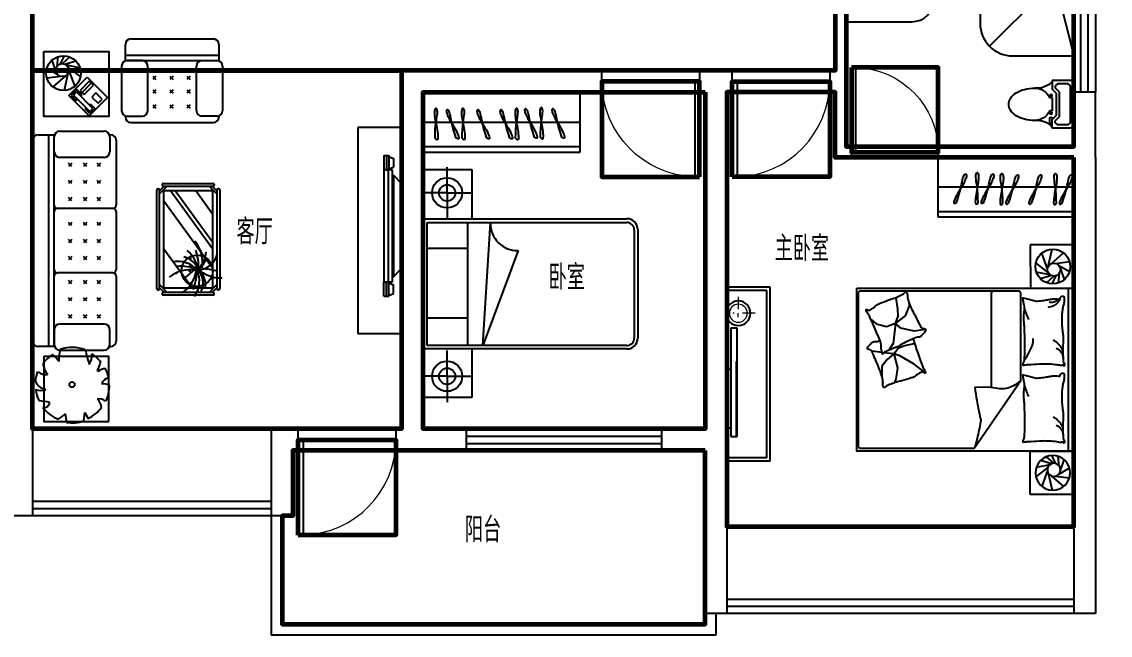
# Model space of a CAD drawing. Extents: x -355331 to -318731, y -592200 to -560200.
# Drawn here: x -337031 to -326995, y -592200 to -586550 of the extents above; entities that cross this region are included whole.
import ezdxf

# ---------------------------------------------------------------- set-up
doc = ezdxf.new("R2010")
doc.units = 0
doc.header["$LTSCALE"] = 1000
doc.header["$MEASUREMENT"] = 0
doc.layers.get('0').update_dxf_attribs({"linetype": 'CONTINUOUS'})
for name, color, linetype in [('BALCONY', 2, 'CONTINUOUS'), ('BATH', 6, 'CONTINUOUS'), ('JIAJU', 252, 'CONTINUOUS'), ('WALL', 2, 'CONTINUOUS'), ('WINDOW', 3, 'CONTINUOUS'), ('文字', 7, 'CONTINUOUS')]:
    doc.layers.add(name, color=color, linetype=linetype)
for name, color, linetype, lineweight in [('GT_卧室', 1, 'CONTINUOUS', 60), ('GT_卫生间', 5, 'CONTINUOUS', 60), ('GT_客厅', 2, 'CONTINUOUS', 60), ('GT_过道', 30, 'CONTINUOUS', 60), ('GT_门', 245, 'CONTINUOUS', 60), ('GT_阳台', 6, 'CONTINUOUS', 60)]:
    doc.layers.add(name, color=color, linetype=linetype, lineweight=lineweight)
doc.styles.add('_TCH_WINDOW', font='SIMPLEX', dxfattribs={"height": 3.5, "bigfont": 'GBCBIG'})
doc.styles.add('DIM_FONT', font='ROMAND.shx', dxfattribs={"width": 0.7})
doc.styles.add('HZ0', font='AcadEref.ttf', dxfattribs={"width": 0.7, "bigfont": 'ST.SHX'})
doc.styles.get("Standard").update_dxf_attribs({"font": 'GBENOR', "bigfont": 'GBCBIG'})

# ---------------------------------------------------------------- blocks, each defined once
blk = doc.blocks.new('A$C67170A1A')
for p, q in [((0, 2200), (0, 300)), ((0, 2200), (400, 2200)), ((400, 2200), (400, 300)), ((116, 1933), (71, 1915)), ((71, 1915), (71, 1834)), ((161, 1940), (116, 1940)), ((116, 1940), (116, 1810)), ((137, 1940), (137, 1810)), ((161, 1940), (161, 1810)), ((116, 1817), (71, 1834)), ((86, 1810), (86, 775)), ((86, 1810), (161, 1810)), ((161, 1810), (116, 1810)), ((123, 1810), (123, 775)), ((161, 1810), (161, 775)), ((73, 1761), (11, 1697)), ((73, 1761), (73, 823)), ((86, 1761), (73, 1761)), ((11, 1697), (11, 888)), ((73, 823), (11, 888)), ((86, 823), (73, 823)), ((116, 768), (71, 750)), ((71, 669), (71, 750)), ((86, 775), (161, 775)), ((161, 775), (116, 775)), ((116, 645), (116, 775)), ((137, 645), (137, 775)), ((161, 645), (161, 775)), ((116, 652), (71, 669)), ((161, 645), (116, 645)), ((0, 300), (400, 300))]:
    blk.add_line(p, q)
blk = doc.blocks.new('M_C54TQD')
for p, q in [((0, -52), (1500, -52)), ((853, -489), (46, -489)), ((853, -489), (1472, -916)), ((26, -509), (26, -1968)), ((46, -761), (915, -761)), ((1472, -1968), (1472, -916)), ((381, -1368), (395, -1471)), ((778, -1368), (698, -1472)), ((395, -1471), (369, -1593)), ((528, -1559), (509, -1470)), ((698, -1472), (623, -1603)), ((161, -1514), (137, -1518)), ((255, -1552), (161, -1514)), ((324, -1645), (255, -1552)), ((369, -1593), (324, -1645)), ((548, -1617), (528, -1559)), ((623, -1603), (605, -1658)), ((90, -1638), (87, -1645)), ((188, -1621), (90, -1638)), ((257, -1618), (188, -1621)), ((324, -1645), (257, -1618)), ((324, -1645), (510, -1664)), ((324, -1645), (355, -1728)), ((510, -1664), (560, -1700)), ((605, -1658), (548, -1617)), ((560, -1700), (572, -1709)), ((605, -1658), (594, -1752)), ((605, -1658), (734, -1626)), ((605, -1658), (655, -1721)), ((734, -1626), (837, -1640)), ((837, -1640), (873, -1660)), ((355, -1728), (335, -1810)), ((592, -1767), (580, -1861)), ((655, -1721), (720, -1769)), ((720, -1769), (813, -1769)), ((335, -1810), (281, -1873)), ((46, -1988), (1452, -1988))]:
    blk.add_line(p, q)
blk.add_lwpolyline([(0, -2000), (0, 0), (1500, 0), (1500, -2000)], close=True)
for points in [[(101, -127, -0.263368), (73, -108, -0.494818), (82, -89, -0.049225), (100, -88, -0.036831), (124, -89, -0.031893), (161, -97, 0.035782), (195, -104, 0.032941), (285, -110, 0.026564), (396, -104, 0.017905), (434, -99, -0.033397), (454, -97, -0.03204), (491, -97, 0.018442), (555, -101, 0.010837), (620, -100, 0.014624), (668, -97, 0.111249), (691, -89, -0.153708), (708, -86, -0.076444), (715, -87, -0.215512), (717, -89, -0.585858), (714, -92, 0.363489), (709, -95, 0.191716), (709, -106, -0.129675), (711, -123, -0.01735), (708, -140, 0.019326), (706, -155, 0.018818), (699, -223, 0.021828), (698, -283, 0.006204), (700, -316, 0.001963), (706, -423, 0.028341), (710, -459, -0.117014), (709, -468, -0.36606), (708, -469, -0.03973), (694, -466, -0.048309), (681, -461, 0.062981), (670, -457, 0.04058), (647, -454, 0.014345), (580, -451, 0.005484), (454, -452, 0.007153), (358, -455, 0.008762), (316, -458, -0.008153), (270, -461, -0.06251), (213, -456, 0.078669), (167, -454, 0.047825), (145, -459, -0.034494), (114, -466, -0.023571), (89, -469, -0.510228), (88, -468), (95, -438), (116, -356, 0.073041), (118, -336, 0.023305), (112, -275, 0.018299), (108, -252, -0.01097), (101, -214, -0.042281), (98, -180, -0.027201), (101, -126)], [(657, -95, 0.088153), (622, -98, 0.088153), (591, -114, 0.077547), (569, -135, 0.077547), (555, -162)], [(810, -127, -0.263368), (782, -108, -0.494818), (791, -89, -0.049225), (809, -88, -0.036831), (833, -89, -0.031893), (871, -97, 0.035782), (905, -104, 0.032941), (994, -110, 0.026564), (1106, -104, 0.017905), (1143, -99, -0.033397), (1163, -97, -0.03204), (1200, -97, 0.018442), (1265, -101, 0.010837), (1329, -100, 0.014624), (1377, -97, 0.111249), (1400, -89, -0.153708), (1417, -86, -0.076444), (1424, -87, -0.215512), (1426, -89, -0.585858), (1423, -92, 0.363489), (1419, -95, 0.191716), (1419, -106, -0.129675), (1421, -123, -0.01735), (1418, -140, 0.019326), (1415, -155, 0.018818), (1408, -223, 0.021828), (1407, -283, 0.006204), (1409, -316, 0.001963), (1415, -423, 0.028341), (1419, -459, -0.117014), (1419, -468, -0.36606), (1417, -469, -0.03973), (1404, -466, -0.048309), (1390, -461, 0.062981), (1379, -457, 0.04058), (1356, -454, 0.014345), (1289, -451, 0.005484), (1164, -452, 0.007153), (1067, -455, 0.008762), (1025, -458, -0.008153), (979, -461, -0.06251), (922, -456, 0.078669), (877, -454, 0.047825), (854, -459, -0.034494), (823, -466, -0.023571), (798, -469, -0.510228), (797, -468), (805, -438), (825, -356, 0.073041), (827, -336, 0.023305), (821, -275, 0.018299), (817, -252, -0.01097), (810, -214, -0.042281), (807, -180, -0.027201), (810, -126)], [(1366, -95, 0.088153), (1332, -98, 0.088153), (1300, -114, 0.077547), (1279, -135, 0.077547), (1265, -162)], [(99, -143, -0.05369), (114, -156, -0.070312), (122, -168, -0.015448), (125, -177, -0.013244), (129, -187, -0.082127), (132, -205, -0.064164), (129, -228)], [(101, -127, -0.077379), (136, -152, -0.077379), (161, -187, -0.047525), (171, -211, -0.047525), (176, -238)], [(575, -101, 0.027842), (551, -111, 0.048685), (539, -119, 0.023666), (511, -144, 0.031223), (492, -164, 0.046801), (486, -172, 0.023191), (478, -189)], [(1284, -101, 0.027842), (1260, -111, 0.048685), (1248, -119, 0.023666), (1220, -144, 0.031223), (1201, -164, 0.046801), (1196, -172, 0.023191), (1188, -189)], [(661, -455, 0.016108), (622, -429, 0.024599), (595, -414, 0.009477), (546, -391, 0.015937), (516, -378, 0.072521), (500, -375, 0.033339), (463, -375)], [(191, -454, 0.009729), (219, -445, 0.009729), (246, -435, 0.007971), (267, -426, 0.007971), (289, -416)], [(853, -489, -0.085272), (917, -599, -0.124044), (926, -686), (912, -782), (914, -912)], [(901, -454, 0.009729), (928, -445, 0.009729), (955, -435, 0.007971), (977, -426, 0.007971), (998, -416)], [(914, -912, 0.007867), (1032, -894, 0.009508), (1128, -876, 0.006616), (1193, -862, -0.023828), (1212, -858, -0.080713), (1230, -859, -0.009591), (1383, -891, -0.013133), (1416, -899, -0.007859), (1472, -916)], [(464, -1480, 0.025626), (476, -1478, 0.0108), (605, -1436, 0.00456), (692, -1405, 0.01125), (727, -1391, 0.069394), (746, -1380, -0.079756), (763, -1371, -0.106399), (778, -1368, -0.328642), (782, -1372, -0.299547), (779, -1378, 0.189917), (774, -1387, 0.033518), (773, -1397, 0.075627), (773, -1402, 0.053489), (776, -1410, 0.017838), (788, -1432, 0.038394), (805, -1456, -0.059529), (816, -1472, -0.035943), (826, -1498, -0.011245), (852, -1585, -0.006203), (862, -1624, 0.010783), (868, -1647, 0.019485), (873, -1660, 0.005062), (892, -1710, 0.101392), (909, -1736, -0.223768), (914, -1749, -0.25558), (911, -1754, -0.081563), (895, -1759, -0.071805), (878, -1759, 0.069985), (861, -1759, 0.03546), (801, -1772, 0.029432), (732, -1797, 0.001554), (699, -1811, -0.00152), (665, -1826, -0.004735), (629, -1840, 0.00382), (586, -1859, 0.296001), (564, -1891, -0.649774), (542, -1900, -0.02319), (538, -1895, 0.0288), (534, -1892, 0.005727), (527, -1886, -0.004358), (519, -1878, -0.027528), (502, -1861, -0.046214), (493, -1850, -0.194121), (490, -1833, 0.133719), (489, -1809, 0.005779), (482, -1787, 0.008882)]]:
    blk.add_lwpolyline(points, format="xyb")
blk.add_lwpolyline([(58, -1583, 0.101392), (40, -1559, -0.223768), (34, -1546, -0.25558), (36, -1541, -0.081563), (52, -1535, -0.071805), (69, -1534, 0.069985), (86, -1532, 0.03546), (145, -1515, 0.029432), (211, -1485, 0.001554), (244, -1468, -0.00152), (276, -1451, -0.004735), (311, -1433, 0.00382), (353, -1412, 0.296001), (372, -1378, -0.649774), (393, -1367, -0.02319), (398, -1372, 0.0288), (402, -1375, 0.005727), (409, -1380, -0.004358), (418, -1387, -0.027528), (436, -1403, -0.046214), (445, -1414, -0.194121), (450, -1430, 0.133719), (453, -1454, 0.011505), (471, -1496, 0.008882), (497, -1550, 0.012426), (535, -1618, -0.033612), (547, -1644), (570, -1701), (588, -1744, 0.224341), (603, -1757, -0.722772), (603, -1766, -0.103513), (599, -1767, 0.053465), (592, -1767, 0.030109), (569, -1772, -0.031436), (547, -1776, -0.05324), (532, -1776, 0.05518), (517, -1777, 0.056271), (492, -1783, 0.0108), (366, -1835, 0.00456), (281, -1873, 0.01125), (247, -1889, 0.069394), (229, -1902, -0.079756), (213, -1912, -0.106399), (199, -1915, -0.328642), (195, -1912, -0.299547), (196, -1906, 0.189917), (201, -1896, 0.033518), (202, -1886, 0.075627), (201, -1882, 0.053489), (197, -1874, 0.017838), (184, -1853, 0.038394), (165, -1830, -0.059529), (153, -1815, -0.035943), (140, -1790, -0.011245), (108, -1705, -0.006203), (95, -1667, 0.010783), (87, -1645, 0.019485), (82, -1632, 0.005062)], format="xyb", close=True)
for centre, start, end in [((46, -509), 90, 180), ((46, -741), 180, 270), ((46, -1968), 180, 270), ((1452, -1968), 270, 0)]:
    blk.add_arc(centre, 20, start, end)
at = {"style": 'DIM_FONT', "width": 0.8, "flags": 9}
for tag in ['XSIZE', 'YSIZE']:
    blk.add_attdef(tag, (0, 0), '', height=0.5, dxfattribs=at)
blk = doc.blocks.new('M_C5')
for p, q in [((-71, 21), (-106, 120)), ((-60, 63), (-50, 152)), ((-28, 86), (7, 160)), ((-9, 88), (59, 149)), ((12, 83), (112, 114)), ((-54, -14), (-154, 45)), ((26, 75), (152, 50)), ((42, 53), (156, -35)), ((48, 21), (102, -123)), ((-26, -30), (-153, -47)), ((14, -26), (-99, -126)), ((41, -2), (5, -160))]:
    blk.add_line(p, q)
for centre, radius in [((0, 0), 160), ((-11, 28), 60)]:
    blk.add_circle(centre, radius)
at = {"width": 0.8, "flags": 9}
for tag in ['XSIZE', 'YSIZE']:
    blk.add_attdef(tag, (0, 0), '', height=0.5, dxfattribs=at)
blk = doc.blocks.new('ccui')
for points in [[(-566, 1078), (-507, 683), (-111, 742), (-170, 1137)], [(-226, -1197), (-285, -801), (111, -742), (170, -1137)]]:
    blk.add_lwpolyline(points, close=True)
at = {"rotation": 188.5031322324077}
blk.add_blockref('M_C5', (-332, 911), dxfattribs=at)
at = {"extrusion": (1e-16, 0, -1), "zscale": -1}
for name, p, rotation in [('M_C54TQD', (-111, -742), 81.49686775637126), ('M_C5', (51, -968), 351.4968677675923)]:
    blk.add_blockref(name, p, dxfattribs=dict(at, rotation=rotation))
blk = doc.blocks.new('dsj')
for p, q in [((0, -1600), (0, 0)), ((0, 0), (400, 0)), ((30, -1570), (30, -30)), ((30, -30), (400, -30)), ((304, -375), (363, -375)), ((304, -1375), (304, -375)), ((363, -375), (363, -1375)), ((311, -1369), (311, -682)), ((396, -753), (363, -753)), ((363, -753), (363, -1297)), ((396, -1297), (396, -753)), ((363, -1297), (396, -1297)), ((363, -1375), (304, -1375)), ((0, -1600), (400, -1600)), ((30, -1570), (400, -1570))]:
    blk.add_line(p, q)
at = {"lineweight": 0}
for p, q in [((293, -88), (293, -201)), ((139, -239), (255, -239)), ((293, -276), (293, -239)), ((331, -239), (343, -239))]:
    blk.add_line(p, q, dxfattribs=at)
blk.add_circle((293, -239), 113)
blk.add_circle((293, -239), 82.7, dxfattribs=at)
blk = doc.blocks.new('A$C4AAE78FC')
for p, q in [((16, 43), (16, 2143)), ((16, 2143), (466, 2143)), ((238, 1927), (238, 2165)), ((466, 2143), (466, 1689)), ((238, 1927), (0, 1927)), ((238, 1927), (238, 1689)), ((238, 1927), (476, 1927)), ((16, 1689), (1896, 1689)), ((55, 1654), (426, 1654)), ((55, 520), (55, 1654)), ((426, 1654), (426, 520)), ((426, 1654), (1894, 1654)), ((568, 520), (639, 1647)), ((1964, 1584), (1964, 590)), ((1996, 1589), (1996, 589)), ((55, 1419), (426, 1419)), ((892, 1396), (568, 520)), ((55, 777), (426, 777)), ((426, 520), (55, 520)), ((1894, 520), (426, 520)), ((1896, 489), (16, 489)), ((238, 238), (238, 476)), ((466, 489), (466, 43)), ((238, 238), (0, 238)), ((238, 238), (476, 238)), ((238, 238), (238, 0)), ((466, 43), (16, 43))]:
    blk.add_line(p, q)
for centre, radius in [((238, 1927), 139), ((238, 1927), 75), ((238, 238), 139), ((238, 238), 75)]:
    blk.add_circle(centre, radius)
for centre, radius, start, end in [((887, 1644), 249, 179.3329, 271.129), ((1894, 1584), 70, 0, 90), ((1896, 1589), 100, 0, 90), ((1894, 590), 70, 270, 360), ((1896, 589), 100, 270, 360)]:
    blk.add_arc(centre, radius, start, end)
blk = doc.blocks.new('_E6OBL')
at = {"color": 0, "linetype": 'ByBlock'}
for p, q in [((0, 506), (230, 506)), ((0, 0), (0, 506)), ((34, 448), (58, 471)), ((58, 471), (172, 471)), ((172, 471), (196, 448)), ((230, 506), (230, 414)), ((34, 58), (34, 448)), ((150, 382), (196, 428)), ((150, 124), (150, 382)), ((184, 368), (230, 414)), ((184, 138), (184, 368)), ((196, 448), (196, 428)), ((230, 322), (256, 322)), ((230, 322), (230, 184)), ((150, 124), (196, 78)), ((184, 138), (230, 92)), ((230, 184), (256, 184)), ((0, 0), (230, 0)), ((58, 34), (34, 58)), ((58, 34), (172, 34)), ((196, 58), (172, 34)), ((196, 58), (196, 78)), ((230, 104), (230, 92)), ((230, 0), (230, 92)), ((230, 46), (253, 46)), ((253, 46), (253, 104))]:
    blk.add_line(p, q, dxfattribs=at)
blk.add_lwpolyline([(414, 80, 0.063415), (524, 95, 0.076468), (609, 131, 0.107136), (672, 192, 0.147373), (690, 253, 0.147373), (672, 314, 0.107136), (609, 375, 0.076468), (524, 411, 0.063415), (414, 425, 0.063415)], format="xyb", dxfattribs=at)
for centre in [(242, 345), (242, 161)]:
    blk.add_circle(centre, 11.5, dxfattribs=at)
for centre, radius, start, end in [((386, 630), 207, 221.089, 277.7989), ((414, 253), 172, 90, 156.4218), ((414, 253), 172, 203.5782, 270), ((242, 104), 11.5, 0, 180), ((386, -124), 207, 82.2011, 138.911)]:
    blk.add_arc(centre, radius, start, end, dxfattribs=at)
at = {"style": 'HZ0', "width": 0.75, "flags": 9}
for tag in ['XSIZE', 'YSIZE']:
    blk.add_attdef(tag, (0, 0), '', height=0.5, dxfattribs=at)
blk = doc.blocks.new('A$C14184E9E')
for p, q in [((-0.1, 720), (-0.1, 0)), ((719.9, 720), (-0.1, 720)), ((-0.1, 720), (646.7, 73.2)), ((182.3, 585.2), (719.9, 720)), ((719.9, 250), (719.9, 720)), ((134.7, 537.6), (-0.1, 0)), ((-0.1, 0), (469.9, 0))]:
    blk.add_line(p, q)
blk.add_circle((149, 570.8), 36.2)
blk.add_arc((469.9, 250), 250, 270, 360)
blk = doc.blocks.new('$TCHSYS$WIN2D')
for p, q in [((-0.5, 0.5), (0.5, 0.5)), ((0.5, 0.1667), (-0.5, 0.1667)), ((0.5, -0.1667), (-0.5, -0.1667)), ((-0.5, -0.5), (0.5, -0.5))]:
    blk.add_line(p, q)
blk = doc.blocks.new('$TCHSYS$DOOR2D')
for p, q in [((0.45, 0.975), (0.5, 0.975)), ((0.45, 0), (0.45, 0.975)), ((0.5, 0), (0.5, 0.975)), ((0.5, 0), (0.45, 0))]:
    blk.add_line(p, q)
at = {"lineweight": 13}
blk.add_arc((0.475, 0), 0.975, 91.4693, 180, dxfattribs=at)
blk = doc.blocks.new('$plan$00001568')
for p, q in [((-2869, 3), (-1019, 3)), ((-2919, -197), (-2919, -47)), ((-969, -47), (-969, -200)), ((-2919, -147), (-969, -147)), ((-2919, -197), (-969, -197)), ((-2762, -197), (-2903, -197)), ((-1127, -197), (-986, -197)), ((-2953, -247), (-2953, -658)), ((-2712, -658), (-2712, -247)), ((-2242, -737), (-2242, -227)), ((-1647, -737), (-1647, -227)), ((-1177, -658), (-1177, -247)), ((-936, -247), (-936, -658)), ((-2628, -359), (-2658, -329)), ((-2658, -359), (-2628, -329)), ((-2500, -359), (-2470, -329)), ((-2470, -359), (-2500, -329)), ((-2312, -359), (-2343, -329)), ((-2343, -359), (-2312, -329)), ((-2121, -359), (-2091, -329)), ((-2091, -359), (-2121, -329)), ((-1934, -359), (-1964, -329)), ((-1964, -359), (-1934, -329)), ((-1806, -359), (-1776, -329)), ((-1776, -359), (-1806, -329)), ((-1546, -359), (-1576, -329)), ((-1576, -359), (-1546, -329)), ((-1419, -359), (-1389, -329)), ((-1389, -359), (-1419, -329)), ((-1231, -359), (-1261, -329)), ((-1261, -359), (-1231, -329)), ((-796, -519), (-608, -331)), ((-603, -373), (-754, -524)), ((-608, -350), (-655, -397)), ((-655, -397), (-641, -411)), ((-603, -354), (-645, -397)), ((-645, -397), (-636, -406)), ((-608, -331), (-438, -501)), ((-556, -402), (-603, -354)), ((-603, -373), (-575, -402)), ((-2628, -497), (-2658, -466)), ((-2658, -497), (-2628, -466)), ((-2470, -497), (-2500, -466)), ((-2500, -497), (-2470, -466)), ((-2312, -497), (-2343, -466)), ((-2343, -497), (-2312, -466)), ((-2121, -497), (-2091, -466)), ((-2091, -497), (-2121, -466)), ((-1964, -497), (-1934, -466)), ((-1934, -497), (-1964, -466)), ((-1806, -497), (-1776, -466)), ((-1776, -497), (-1806, -466)), ((-1546, -497), (-1576, -466)), ((-1576, -497), (-1546, -466)), ((-1389, -497), (-1419, -466)), ((-1419, -497), (-1389, -466)), ((-1231, -497), (-1261, -466)), ((-1261, -497), (-1231, -466)), ((-773, -524), (-730, -482)), ((-730, -482), (-721, -491)), ((-726, -552), (-575, -402)), ((-438, -501), (-627, -689)), ((-612, -439), (-598, -453)), ((-608, -435), (-598, -444)), ((-598, -444), (-556, -402)), ((-598, -453), (-551, -406)), ((-561, -435), (-598, -472)), ((-598, -472), (-513, -557)), ((-579, -453), (-495, -538)), ((-476, -519), (-561, -435)), ((-2628, -624), (-2658, -593)), ((-2658, -624), (-2628, -593)), ((-2470, -624), (-2500, -593)), ((-2500, -624), (-2470, -593)), ((-2312, -624), (-2343, -593)), ((-2343, -624), (-2312, -593)), ((-2121, -624), (-2091, -593)), ((-2091, -624), (-2121, -593)), ((-1964, -624), (-1934, -593)), ((-1934, -624), (-1964, -593)), ((-1806, -624), (-1776, -593)), ((-1776, -624), (-1806, -593)), ((-1546, -624), (-1576, -593)), ((-1576, -624), (-1546, -593)), ((-1389, -624), (-1419, -593)), ((-1419, -624), (-1389, -593)), ((-1231, -624), (-1261, -593)), ((-1261, -624), (-1231, -593)), ((-627, -689), (-796, -519)), ((-726, -571), (-773, -524)), ((-754, -524), (-726, -552)), ((-683, -529), (-726, -571)), ((-693, -519), (-683, -529)), ((-622, -543), (-678, -600)), ((-678, -600), (-641, -637)), ((-641, -637), (-584, -581)), ((-584, -581), (-622, -543)), ((-513, -557), (-476, -519)), ((-2919, -708), (-2919, -717)), ((-2903, -708), (-2762, -708)), ((-2271, -767), (-2869, -767)), ((-1676, -767), (-2213, -767)), ((-1019, -767), (-1617, -767)), ((-986, -708), (-1127, -708)), ((-969, -708), (-969, -717)), ((-856, -902), (-856, -1664)), ((-797, -852), (-806, -852)), ((-797, -868), (-797, -1008)), ((-336, -818), (-747, -818)), ((-286, -852), (-286, -1714)), ((-286, -852), (-136, -852)), ((-286, -1008), (-286, -868)), ((-236, -852), (-236, -1714)), ((-86, -902), (-86, -1664)), ((-747, -1058), (-336, -1058)), ((-693, -1104), (-723, -1134)), ((-693, -1134), (-723, -1104)), ((-556, -1104), (-586, -1134)), ((-556, -1134), (-586, -1104)), ((-429, -1104), (-459, -1134)), ((-429, -1134), (-459, -1104)), ((-2447, -1661), (-2447, -1202)), ((-2437, -1192), (-2432, -1192)), ((-2378, -1167), (-2422, -1211)), ((-2349, -1167), (-2422, -1239)), ((-2422, -1661), (-2422, -1202)), ((-2396, -1152), (-2396, -1157)), ((-2386, -1142), (-1477, -1142)), ((-2386, -1167), (-1477, -1167)), ((-1514, -1167), (-1442, -1239)), ((-1486, -1167), (-1442, -1211)), ((-1467, -1152), (-1467, -1157)), ((-1442, -1202), (-1442, -1661)), ((-1427, -1192), (-1432, -1192)), ((-1417, -1202), (-1417, -1661)), ((-2019, -1207), (-2382, -1470)), ((-1577, -1207), (-2196, -1657)), ((-1482, -1269), (-2015, -1657)), ((-693, -1292), (-723, -1262)), ((-693, -1262), (-723, -1292)), ((-556, -1262), (-586, -1292)), ((-556, -1292), (-586, -1262)), ((-429, -1262), (-459, -1292)), ((-429, -1292), (-459, -1262)), ((-1482, -1312), (-1956, -1657)), ((-1482, -1501), (-1696, -1657)), ((-693, -1419), (-723, -1449)), ((-693, -1449), (-723, -1419)), ((-556, -1419), (-586, -1449)), ((-556, -1449), (-586, -1419)), ((-429, -1419), (-459, -1449)), ((-429, -1449), (-459, -1419)), ((-797, -1698), (-797, -1558)), ((-747, -1508), (-336, -1508)), ((-286, -1558), (-286, -1698)), ((-2437, -1671), (-2432, -1671)), ((-2349, -1697), (-2422, -1624)), ((-2378, -1697), (-2422, -1653)), ((-1477, -1697), (-2386, -1697)), ((-1514, -1697), (-1442, -1624)), ((-1486, -1697), (-1442, -1653)), ((-1427, -1671), (-1432, -1671)), ((-2396, -1712), (-2396, -1707)), ((-1477, -1722), (-2386, -1722)), ((-1467, -1712), (-1467, -1707)), ((-797, -1714), (-806, -1714)), ((-336, -1748), (-747, -1748)), ((-136, -1714), (-289, -1714))]:
    blk.add_line(p, q)
at = {"color": 6}
for p, q in [((-428, -297), (-527, -183)), ((-431, -256), (-448, -130)), ((-415, -228), (-356, -129)), ((-380, -212), (-281, -177)), ((-404, -323), (-561, -288)), ((-339, -222), (-249, -233)), ((-318, -295), (-287, -394)), ((-316, -254), (-241, -290)), ((-313, -273), (-252, -341)), ((-381, -331), (-524, -385)), ((-349, -325), (-436, -439)), ((-326, -308), (-351, -434))]:
    blk.add_line(p, q, dxfattribs=at)
at = {"color": 3}
for p, q in [((-3604, -469), (-3528, -479)), ((-3528, -479), (-3585, -508)), ((-3585, -508), (-3585, -508))]:
    blk.add_line(p, q, dxfattribs=at)
for points in [[(-3611, -700), (-3011, -700), (-3011, -100), (-3611, -100)], [(-202, -100), (-202, -700), (-802, -700), (-802, -100)], [(-1482, -1207), (-1482, -1657), (-2382, -1657), (-2382, -1207)]]:
    blk.add_lwpolyline(points, close=True)
at = {"color": 3, "const_width": 12}
for points in [[(-2237, -1321, 1), (-2249, -1321, 1)], [(-2133, -1390, 1), (-2145, -1390, 1)], [(-2331, -1456, 1), (-2343, -1456, 1)], [(-2221, -1515, 1), (-2233, -1515, 1)], [(-2218, -1446, 1), (-2230, -1446, 1)], [(-2210, -1502, 1), (-2222, -1502, 1)], [(-2190, -1512, 1), (-2202, -1512, 1)], [(-2177, -1446, 1), (-2189, -1446, 1)], [(-2102, -1453, 1), (-2114, -1453, 1)], [(-2399, -1519, 1), (-2411, -1519, 1)], [(-2322, -1591, 1), (-2334, -1591, 1)], [(-2207, -1522, 1), (-2219, -1522, 1)], [(-2201, -1535, 1), (-2213, -1535, 1)], [(-2166, -1555, 1), (-2178, -1555, 1)], [(-2138, -1578, 1), (-2150, -1578, 1)], [(-2036, -1548, 1), (-2048, -1548, 1)]]:
    blk.add_lwpolyline(points, format="xyb", close=True, dxfattribs=at)
at = {"color": 6}
for centre, radius in [((-401, -282), 160), ((-373, -271), 60)]:
    blk.add_circle(centre, radius, dxfattribs=at)
at = {"color": 3}
blk.add_circle((-3270, -361), 24.7, dxfattribs=at)
blk.add_circle((-2221, -1514), 144)
for centre, radius, start, end in [((-2869, -47), 50, 90, 180), ((-1019, -47), 50, 0, 90), ((-2903, -247), 50, 90, 180), ((-2762, -247), 50, 0, 90), ((-2272, -227), 30, 0, 90), ((-2212, -227), 30, 90, 180), ((-1677, -227), 30, 0, 90), ((-1617, -227), 30, 90, 180), ((-1127, -247), 50, 90, 180), ((-986, -247), 50, 0, 90), ((-2903, -658), 50, 180, 270), ((-2762, -658), 50, 270, 360), ((-1127, -658), 50, 180, 270), ((-986, -658), 50, 270, 360), ((-2869, -717), 50, 180, 270), ((-2272, -737), 30, 270, 360), ((-2212, -737), 30, 180, 270), ((-1677, -737), 30, 270, 360), ((-1617, -737), 30, 180, 270), ((-1019, -717), 50, 270, 360), ((-806, -902), 50, 90, 180), ((-747, -868), 50, 90, 180), ((-336, -868), 50, 0, 90), ((-136, -902), 50, 0, 90), ((-747, -1008), 50, 180, 270), ((-336, -1008), 50, 270, 360), ((-2437, -1202), 10, 90, 180), ((-2432, -1202), 10, 0, 90), ((-2386, -1152), 10, 90, 180), ((-2386, -1157), 10, 180, 270), ((-1477, -1152), 10, 0, 90), ((-1477, -1157), 10, 270, 360), ((-1432, -1202), 10, 90, 180), ((-1427, -1202), 10, 0, 90), ((-747, -1558), 50, 90, 180), ((-336, -1558), 50, 0, 90), ((-2437, -1661), 10, 180, 270), ((-2432, -1661), 10, 270, 360), ((-2386, -1707), 10, 90, 180), ((-1477, -1707), 10, 0, 90), ((-1432, -1661), 10, 180, 270), ((-1427, -1661), 10, 270, 360), ((-806, -1664), 50, 180, 270), ((-747, -1698), 50, 180, 270), ((-336, -1698), 50, 270, 360), ((-136, -1664), 50, 270, 360), ((-2386, -1712), 10, 180, 270), ((-1477, -1712), 10, 270, 360)]:
    blk.add_arc(centre, radius, start, end)
for centre, radius, start, end in [((-3274, -361), 340, 127.3608, 157.9897), ((-3425, -100), 56.5, 169.9893, 261.059), ((-4136, -5), 718, 347.8762, 355.8535), ((-3274, -361), 338, 96.9644, 115.6502), ((-3181, -74), 143, 159.4009, 198.1991), ((-3198, -130), 115, 110.3048, 172.6088), ((-3274, -361), 342, 68.4723, 84.0764), ((-3072, -120), 106, 138.1722, 188.1686), ((-3056, -287), 194, 95.6907, 128.3418), ((-3274, -361), 333, 32.5536, 53.406), ((-3260, 49), 353, 304.807, 319.1464), ((-3651, 259), 570, 273.3351, 281.4272), ((-3264, -36), 380, 211.4685, 224.0218), ((-3043, -665), 425, 76.7854, 92.0545), ((-3274, -361), 346, 339.37, 378.4693), ((-3274, -361), 348, 171.525, 197.9574), ((-2675, -1727), 1274, 102.4549, 108.7135), ((-3274, -361), 341, 205.1755, 232.7249), ((-3501, -489), 145, 278.2849, 310.2797), ((-3485, -614), 84.2, 319.04, 375.1445), ((-3453, -1606), 1058, 68.0901, 73.3603), ((-3223, -669), 99.6, 359.0349, 402.9546), ((-3002, -393), 151, 237.1456, 275.2677), ((-3274, -361), 339, 309.3248, 327.3902), ((-3274, -361), 345, 244.4144, 269.4679), ((-3388, -648), 125, 332.1872, 366.7225), ((-3331, -740), 131, 20.2589, 54.6132), ((-3274, -361), 344, 281.0979, 295.9233), ((-2537, -1456), 325, 351.2496, 398.2333), ((-2395, -1330), 260, 314.4861, 369.3762), ((-2182, -1221), 287, 211.315, 262.1378), ((-900, -272), 1790, 219.0488, 222.6799), ((-2526, -1366), 346, 335.0888, 365.9637), ((-2277, -1345), 190, 294.0956, 346.2953), ((-2318, -1301), 234, 233.3231, 295.7633), ((-2180, -874), 642, 250.5249, 267.8244), ((-2193, -1026), 502, 268.3286, 288.729), ((-2141, -1271), 293, 258.5516, 310.9815), ((-2257, -1235), 291, 283.0452, 319.7766), ((-2334, -1401), 169, 242.9909, 315.9102), ((-2361, -1359), 233, 265.8741, 306.9558), ((-1518, -1933), 810, 148.9873, 160.361), ((-2694, -1554), 490, 343.8561, 359.1105), ((-2022, -1512), 193, 186.9904, 258.0284), ((-2089, -1471), 126, 208.8901, 258.4579), ((-2023, -1340), 259, 228.7581, 263.8624), ((-2069, -1721), 219, 162.9456, 186.4814)]:
    blk.add_arc(centre, radius, start, end, dxfattribs=at)
at = {"style": 'DIM_FONT', "width": 0.8, "flags": 9}
for tag, p, rotation in [('XSIZE', (-1944, 3), 180), ('YSIZE', (-1944, 3), 180), ('XSIZE', (-86, -1283), 90), ('YSIZE', (-86, -1283), 90)]:
    blk.add_attdef(tag, p, '', height=0.5, rotation=rotation, dxfattribs=at)
at = {"color": 3, "style": 'DIM_FONT', "text_generation_flag": 4, "width": 0.8, "flags": 9}
for tag in ['XSIZE', 'YSIZE']:
    blk.add_attdef(tag, (-3286, -407), '', height=0.5, rotation=270, dxfattribs=at)

msp = doc.modelspace()

# ---------------------------------------------------------------- linework, layer by layer
at = {"layer": 'BALCONY'}
for p, q in [((-334731, -591100), (-334731, -592200)), ((-334631, -591100), (-334631, -592100)), ((-330731, -592000), (-330731, -592100)), ((-330631, -592000), (-330631, -592200)), ((-330731, -592100), (-334631, -592100)), ((-330631, -592200), (-334731, -592200))]:
    msp.add_line(p, q, dxfattribs=at)
at = {"layer": 'BATH'}
msp.add_line((-329431, -586550), (-328823, -586550), dxfattribs=at)
msp.add_arc((-328823, -586350), 200, 270, 0, dxfattribs=at)
at = {"layer": 'GT_卧室'}
for points in [[(-330731, -587200), (-330731, -590300), (-333331, -590300), (-333331, -587200), (-330731, -587200)], [(-327331, -587800), (-329531, -587800), (-329531, -587200), (-330531, -587200), (-330531, -591200), (-327331, -591200), (-327331, -587800)]]:
    msp.add_lwpolyline(points, dxfattribs=at)
at = {"layer": 'GT_卫生间'}
msp.add_lwpolyline([(-327331, -586000), (-329431, -586000), (-329431, -587700), (-327331, -587700), (-327331, -586000)], dxfattribs=at)
at = {"layer": 'GT_客厅'}
msp.add_lwpolyline([(-333531, -587000), (-333531, -590300), (-336931, -590300), (-336931, -587000), (-333531, -587000)], dxfattribs=at)
at = {"layer": 'GT_过道'}
msp.add_lwpolyline([(-335481, -584300), (-335481, -586134), (-333531, -586134), (-333531, -586000), (-329531, -586000), (-329531, -587000), (-336931, -587000), (-336931, -584300), (-335481, -584300)], dxfattribs=at)
at = {"layer": 'GT_门'}
for points in [[(-329381, -586970), (-329381, -587750), (-328581, -587750), (-328581, -586970), (-329381, -586970)], [(-330781, -587978), (-330781, -587100), (-331681, -587100), (-331681, -587978), (-330781, -587978)], [(-330481, -587978), (-330481, -587100), (-329581, -587100), (-329581, -587978), (-330481, -587978)], [(-334481, -591278), (-334481, -590400), (-333581, -590400), (-333581, -591278), (-334481, -591278)]]:
    msp.add_lwpolyline(points, dxfattribs=at)
at = {"layer": 'GT_阳台'}
msp.add_lwpolyline([(-330731, -590500), (-334531, -590500), (-334531, -591100), (-334631, -591100), (-334631, -592100), (-330731, -592100), (-330731, -590500)], dxfattribs=at)
at = {"layer": 'JIAJU'}
for p, q in [((-331881, -587750), (-331881, -587200)), ((-333331, -587475), (-331881, -587475)), ((-333331, -587700), (-331881, -587700)), ((-333331, -587750), (-331881, -587750)), ((-328581, -588350), (-328581, -587800)), ((-327331, -588075), (-328581, -588075)), ((-327331, -588300), (-328581, -588300)), ((-327331, -588350), (-328581, -588350))]:
    msp.add_line(p, q, dxfattribs=at)
for points in [[(-333220, -587623), (-333220, -587580), (-333218, -587541), (-333215, -587507), (-333211, -587477), (-333207, -587451), (-333204, -587429), (-333201, -587410), (-333199, -587394), (-333199, -587380), (-333200, -587369), (-333201, -587360), (-333204, -587354), (-333207, -587350), (-333210, -587348), (-333214, -587348), (-333217, -587350), (-333220, -587353), (-333222, -587359), (-333224, -587367), (-333225, -587376), (-333225, -587386), (-333225, -587398), (-333224, -587411), (-333223, -587426), (-333221, -587441), (-333218, -587457), (-333215, -587474), (-333211, -587492), (-333208, -587510), (-333204, -587528), (-333201, -587546), (-333198, -587565), (-333196, -587583), (-333195, -587600), (-333195, -587615), (-333196, -587627), (-333199, -587634), (-333204, -587637), (-333211, -587634), (-333220, -587623)], [(-333024, -587622), (-333038, -587581), (-333050, -587544), (-333058, -587511), (-333065, -587481), (-333071, -587456), (-333075, -587434), (-333079, -587415), (-333083, -587399), (-333087, -587386), (-333091, -587376), (-333096, -587368), (-333101, -587363), (-333105, -587360), (-333109, -587359), (-333112, -587361), (-333114, -587364), (-333116, -587368), (-333116, -587374), (-333115, -587382), (-333113, -587391), (-333110, -587401), (-333105, -587412), (-333100, -587424), (-333094, -587437), (-333087, -587451), (-333078, -587465), (-333070, -587480), (-333060, -587495), (-333051, -587511), (-333041, -587527), (-333032, -587543), (-333023, -587559), (-333015, -587576), (-333008, -587591), (-333003, -587605), (-333000, -587617), (-333000, -587625), (-333004, -587629), (-333011, -587629), (-333024, -587622)], [(-332971, -587623), (-332970, -587580), (-332968, -587541), (-332965, -587507), (-332962, -587477), (-332958, -587451), (-332954, -587429), (-332952, -587410), (-332950, -587394), (-332949, -587380), (-332950, -587369), (-332952, -587360), (-332955, -587354), (-332958, -587350), (-332961, -587348), (-332964, -587348), (-332967, -587350), (-332970, -587353), (-332972, -587359), (-332974, -587367), (-332975, -587376), (-332976, -587386), (-332976, -587398), (-332975, -587411), (-332973, -587426), (-332971, -587441), (-332968, -587457), (-332965, -587474), (-332962, -587492), (-332958, -587510), (-332955, -587528), (-332952, -587546), (-332949, -587565), (-332947, -587583), (-332945, -587600), (-332945, -587615), (-332947, -587627), (-332949, -587634), (-332954, -587637), (-332961, -587634), (-332971, -587623)], [(-332742, -587622), (-332756, -587581), (-332768, -587544), (-332777, -587511), (-332783, -587481), (-332789, -587456), (-332793, -587434), (-332797, -587415), (-332801, -587399), (-332805, -587386), (-332810, -587376), (-332814, -587368), (-332819, -587363), (-332823, -587360), (-332827, -587359), (-332830, -587361), (-332832, -587364), (-332834, -587368), (-332834, -587374), (-332833, -587382), (-332831, -587391), (-332828, -587401), (-332824, -587412), (-332818, -587424), (-332812, -587437), (-332805, -587451), (-332797, -587465), (-332788, -587480), (-332779, -587495), (-332769, -587511), (-332760, -587527), (-332750, -587543), (-332741, -587559), (-332733, -587576), (-332726, -587591), (-332721, -587605), (-332718, -587617), (-332718, -587625), (-332722, -587629), (-332729, -587629), (-332742, -587622)], [(-332530, -587622), (-332544, -587581), (-332555, -587544), (-332564, -587511), (-332571, -587481), (-332576, -587456), (-332581, -587434), (-332585, -587415), (-332588, -587399), (-332593, -587386), (-332597, -587376), (-332602, -587368), (-332607, -587363), (-332611, -587360), (-332615, -587359), (-332618, -587361), (-332620, -587364), (-332621, -587368), (-332622, -587374), (-332621, -587382), (-332619, -587391), (-332615, -587401), (-332611, -587412), (-332606, -587424), (-332600, -587437), (-332592, -587451), (-332584, -587465), (-332575, -587480), (-332566, -587495), (-332557, -587511), (-332547, -587527), (-332538, -587543), (-332529, -587559), (-332521, -587576), (-332514, -587591), (-332509, -587605), (-332506, -587617), (-332506, -587625), (-332509, -587629), (-332517, -587629), (-332530, -587622)], [(-332477, -587623), (-332476, -587580), (-332474, -587541), (-332471, -587507), (-332467, -587477), (-332464, -587451), (-332460, -587429), (-332457, -587410), (-332456, -587394), (-332455, -587380), (-332456, -587369), (-332458, -587360), (-332460, -587354), (-332463, -587350), (-332467, -587348), (-332470, -587348), (-332473, -587350), (-332476, -587353), (-332478, -587359), (-332480, -587367), (-332481, -587376), (-332482, -587386), (-332481, -587398), (-332481, -587411), (-332479, -587426), (-332477, -587441), (-332474, -587457), (-332471, -587474), (-332468, -587492), (-332464, -587510), (-332461, -587528), (-332457, -587546), (-332455, -587565), (-332453, -587583), (-332451, -587600), (-332451, -587615), (-332452, -587627), (-332455, -587634), (-332460, -587637), (-332467, -587634), (-332477, -587623)], [(-332302, -587615), (-332316, -587573), (-332327, -587536), (-332336, -587503), (-332343, -587474), (-332349, -587448), (-332353, -587426), (-332357, -587407), (-332361, -587392), (-332365, -587379), (-332369, -587368), (-332374, -587361), (-332379, -587356), (-332383, -587353), (-332387, -587352), (-332390, -587353), (-332392, -587356), (-332394, -587361), (-332394, -587367), (-332393, -587374), (-332391, -587383), (-332388, -587393), (-332383, -587404), (-332378, -587417), (-332372, -587430), (-332365, -587443), (-332356, -587457), (-332348, -587472), (-332338, -587488), (-332329, -587503), (-332319, -587519), (-332310, -587536), (-332301, -587552), (-332293, -587568), (-332286, -587584), (-332281, -587598), (-332278, -587609), (-332278, -587618), (-332282, -587622), (-332289, -587621), (-332302, -587615)], [(-332249, -587616), (-332248, -587572), (-332246, -587534), (-332243, -587499), (-332240, -587470), (-332236, -587444), (-332232, -587422), (-332230, -587402), (-332228, -587386), (-332227, -587373), (-332228, -587362), (-332230, -587353), (-332233, -587346), (-332236, -587342), (-332239, -587340), (-332242, -587340), (-332245, -587342), (-332248, -587346), (-332250, -587352), (-332252, -587359), (-332253, -587368), (-332254, -587379), (-332254, -587391), (-332253, -587404), (-332251, -587418), (-332249, -587433), (-332246, -587450), (-332243, -587467), (-332240, -587484), (-332236, -587502), (-332233, -587520), (-332230, -587539), (-332227, -587557), (-332225, -587575), (-332223, -587592), (-332223, -587607), (-332225, -587619), (-332227, -587627), (-332232, -587630), (-332239, -587626), (-332249, -587616)], [(-332050, -587615), (-332064, -587573), (-332076, -587536), (-332084, -587503), (-332091, -587474), (-332097, -587448), (-332101, -587426), (-332105, -587407), (-332109, -587392), (-332113, -587379), (-332117, -587368), (-332122, -587361), (-332127, -587356), (-332131, -587353), (-332135, -587352), (-332138, -587353), (-332140, -587356), (-332142, -587361), (-332142, -587367), (-332141, -587374), (-332139, -587383), (-332136, -587393), (-332131, -587404), (-332126, -587417), (-332120, -587430), (-332113, -587443), (-332104, -587457), (-332096, -587472), (-332086, -587488), (-332077, -587503), (-332067, -587519), (-332058, -587536), (-332049, -587552), (-332041, -587568), (-332034, -587584), (-332029, -587598), (-332026, -587609), (-332026, -587618), (-332030, -587622), (-332037, -587621), (-332050, -587615)], [(-328412, -588215), (-328398, -588173), (-328386, -588136), (-328378, -588103), (-328371, -588074), (-328365, -588048), (-328361, -588026), (-328357, -588007), (-328353, -587992), (-328349, -587979), (-328344, -587968), (-328340, -587961), (-328335, -587956), (-328331, -587953), (-328327, -587952), (-328324, -587953), (-328322, -587956), (-328320, -587961), (-328320, -587967), (-328321, -587974), (-328323, -587983), (-328326, -587993), (-328331, -588004), (-328336, -588017), (-328342, -588030), (-328349, -588043), (-328358, -588057), (-328366, -588072), (-328376, -588088), (-328385, -588103), (-328394, -588119), (-328404, -588136), (-328413, -588152), (-328421, -588168), (-328428, -588184), (-328433, -588198), (-328436, -588209), (-328436, -588218), (-328432, -588222), (-328425, -588221), (-328412, -588215)], [(-328213, -588216), (-328214, -588172), (-328216, -588134), (-328219, -588099), (-328222, -588070), (-328226, -588044), (-328230, -588022), (-328232, -588002), (-328234, -587986), (-328235, -587973), (-328234, -587962), (-328232, -587953), (-328229, -587946), (-328226, -587942), (-328223, -587940), (-328220, -587940), (-328217, -587942), (-328214, -587946), (-328212, -587952), (-328210, -587959), (-328209, -587968), (-328208, -587979), (-328208, -587991), (-328209, -588004), (-328211, -588018), (-328213, -588033), (-328216, -588050), (-328219, -588067), (-328222, -588084), (-328226, -588102), (-328229, -588120), (-328232, -588139), (-328235, -588157), (-328237, -588175), (-328238, -588192), (-328239, -588207), (-328237, -588219), (-328234, -588227), (-328230, -588230), (-328223, -588226), (-328213, -588216)], [(-328160, -588215), (-328146, -588173), (-328134, -588136), (-328126, -588103), (-328119, -588074), (-328113, -588048), (-328109, -588026), (-328105, -588007), (-328101, -587992), (-328097, -587979), (-328093, -587968), (-328088, -587961), (-328083, -587956), (-328079, -587953), (-328075, -587952), (-328072, -587953), (-328070, -587956), (-328068, -587961), (-328068, -587967), (-328069, -587974), (-328071, -587983), (-328074, -587993), (-328079, -588004), (-328084, -588017), (-328090, -588030), (-328097, -588043), (-328106, -588057), (-328114, -588072), (-328124, -588088), (-328133, -588103), (-328143, -588119), (-328152, -588136), (-328161, -588152), (-328169, -588168), (-328176, -588184), (-328181, -588198), (-328184, -588209), (-328184, -588218), (-328180, -588222), (-328173, -588221), (-328160, -588215)], [(-327985, -588223), (-327986, -588180), (-327988, -588141), (-327991, -588107), (-327994, -588077), (-327998, -588051), (-328002, -588029), (-328005, -588010), (-328006, -587994), (-328007, -587980), (-328006, -587969), (-328004, -587960), (-328002, -587954), (-327998, -587950), (-327995, -587948), (-327992, -587948), (-327989, -587950), (-327986, -587953), (-327984, -587959), (-327982, -587967), (-327981, -587976), (-327980, -587986), (-327980, -587998), (-327981, -588011), (-327983, -588026), (-327985, -588041), (-327988, -588057), (-327991, -588074), (-327994, -588092), (-327998, -588110), (-328001, -588128), (-328004, -588146), (-328007, -588165), (-328009, -588183), (-328011, -588200), (-328011, -588215), (-328010, -588227), (-328007, -588234), (-328002, -588237), (-327995, -588234), (-327985, -588223)], [(-327932, -588222), (-327918, -588181), (-327907, -588144), (-327898, -588111), (-327891, -588081), (-327886, -588056), (-327881, -588034), (-327877, -588015), (-327873, -587999), (-327869, -587986), (-327865, -587976), (-327860, -587968), (-327855, -587963), (-327851, -587960), (-327847, -587959), (-327844, -587961), (-327842, -587964), (-327841, -587968), (-327840, -587974), (-327841, -587982), (-327843, -587991), (-327847, -588001), (-327851, -588012), (-327856, -588024), (-327862, -588037), (-327870, -588051), (-327878, -588065), (-327886, -588080), (-327896, -588095), (-327905, -588111), (-327915, -588127), (-327924, -588143), (-327933, -588159), (-327941, -588176), (-327948, -588191), (-327953, -588205), (-327956, -588217), (-327956, -588225), (-327952, -588229), (-327945, -588229), (-327932, -588222)], [(-327720, -588222), (-327706, -588181), (-327694, -588144), (-327685, -588111), (-327679, -588081), (-327673, -588056), (-327669, -588034), (-327665, -588015), (-327661, -587999), (-327657, -587986), (-327652, -587976), (-327648, -587968), (-327643, -587963), (-327639, -587960), (-327635, -587959), (-327632, -587961), (-327629, -587964), (-327628, -587968), (-327628, -587974), (-327629, -587982), (-327631, -587991), (-327634, -588001), (-327638, -588012), (-327644, -588024), (-327650, -588037), (-327657, -588051), (-327665, -588065), (-327674, -588080), (-327683, -588095), (-327693, -588111), (-327702, -588127), (-327712, -588143), (-327721, -588159), (-327729, -588176), (-327736, -588191), (-327741, -588205), (-327744, -588217), (-327744, -588225), (-327740, -588229), (-327732, -588229), (-327720, -588222)], [(-327491, -588223), (-327492, -588180), (-327494, -588141), (-327497, -588107), (-327500, -588077), (-327504, -588051), (-327508, -588029), (-327510, -588010), (-327512, -587994), (-327513, -587980), (-327512, -587969), (-327510, -587960), (-327507, -587954), (-327504, -587950), (-327501, -587948), (-327498, -587948), (-327495, -587950), (-327492, -587953), (-327490, -587959), (-327488, -587967), (-327487, -587976), (-327486, -587986), (-327486, -587998), (-327487, -588011), (-327489, -588026), (-327491, -588041), (-327494, -588057), (-327497, -588074), (-327500, -588092), (-327504, -588110), (-327507, -588128), (-327510, -588146), (-327513, -588165), (-327515, -588183), (-327516, -588200), (-327517, -588215), (-327515, -588227), (-327512, -588234), (-327508, -588237), (-327501, -588234), (-327491, -588223)], [(-327438, -588222), (-327424, -588181), (-327412, -588144), (-327404, -588111), (-327397, -588081), (-327391, -588056), (-327387, -588034), (-327383, -588015), (-327379, -587999), (-327375, -587986), (-327370, -587976), (-327366, -587968), (-327361, -587963), (-327357, -587960), (-327353, -587959), (-327350, -587961), (-327348, -587964), (-327346, -587968), (-327346, -587974), (-327347, -587982), (-327349, -587991), (-327352, -588001), (-327357, -588012), (-327362, -588024), (-327368, -588037), (-327375, -588051), (-327384, -588065), (-327392, -588080), (-327402, -588095), (-327411, -588111), (-327420, -588127), (-327430, -588143), (-327439, -588159), (-327447, -588176), (-327454, -588191), (-327459, -588205), (-327462, -588217), (-327462, -588225), (-327458, -588229), (-327451, -588229), (-327438, -588222)]]:
    msp.add_lwpolyline(points, dxfattribs=at)
at = {"layer": 'WALL'}
for p, q in [((-336931, -581100), (-336931, -591100)), ((-329531, -587000), (-329531, -586000)), ((-329431, -587100), (-329431, -586000)), ((-333531, -587000), (-333531, -590300)), ((-331681, -587000), (-333531, -587000)), ((-331681, -587200), (-331681, -587000)), ((-330631, -587000), (-330781, -587000)), ((-330781, -587000), (-330781, -587200)), ((-330481, -587000), (-330631, -587000)), ((-330481, -587200), (-330481, -587000)), ((-329531, -587000), (-329581, -587000)), ((-329581, -587000), (-329581, -587200)), ((-329431, -587700), (-329431, -587100)), ((-333331, -587200), (-333331, -590300)), ((-333331, -587200), (-331681, -587200)), ((-330781, -587200), (-330731, -587200)), ((-330731, -587200), (-330731, -590300)), ((-330531, -587200), (-330531, -590400)), ((-330531, -587200), (-330481, -587200)), ((-329581, -587200), (-329531, -587200)), ((-329531, -587800), (-329531, -587200)), ((-327131, -587200), (-327331, -587200)), ((-327331, -587200), (-327331, -587700)), ((-327131, -587800), (-327131, -587200)), ((-329381, -587700), (-329431, -587700)), ((-329381, -587800), (-329381, -587700)), ((-327331, -587700), (-328581, -587700)), ((-328581, -587700), (-328581, -587800)), ((-329531, -587800), (-329381, -587800)), ((-328581, -587800), (-327331, -587800)), ((-327331, -587800), (-327331, -592000)), ((-327131, -587800), (-327131, -592000)), ((-334731, -590300), (-334731, -591100)), ((-334481, -590300), (-334731, -590300)), ((-334481, -590500), (-334481, -590300)), ((-333531, -590300), (-333581, -590300)), ((-333581, -590300), (-333581, -590500)), ((-332931, -590300), (-333331, -590300)), ((-332931, -590500), (-332931, -590300)), ((-330731, -590300), (-331131, -590300)), ((-331131, -590300), (-331131, -590500)), ((-330531, -590400), (-330531, -592000)), ((-334531, -590500), (-334531, -591100)), ((-334531, -590500), (-334481, -590500)), ((-333581, -590500), (-333431, -590500)), ((-333431, -590500), (-332931, -590500)), ((-331131, -590500), (-330731, -590500)), ((-330731, -590500), (-330731, -592000)), ((-336931, -591100), (-337131, -591100)), ((-334531, -591100), (-334731, -591100)), ((-330531, -592000), (-330731, -592000)), ((-327131, -592000), (-327331, -592000))]:
    msp.add_line(p, q, dxfattribs=at)
at = {"layer": 'WINDOW'}
for p, q in [((-328581, -587700), (-329381, -587700)), ((-334731, -590300), (-336931, -590300)), ((-334481, -590500), (-333581, -590500)), ((-336931, -590967), (-334731, -590967)), ((-336931, -591033), (-334731, -591033)), ((-334731, -591100), (-336931, -591100)), ((-327331, -591200), (-330531, -591200)), ((-330531, -591867), (-327331, -591867)), ((-330531, -591933), (-327331, -591933)), ((-327331, -592000), (-330531, -592000))]:
    msp.add_line(p, q, dxfattribs=at)

# ---------------------------------------------------------------- block references
at = {"layer": 'BATH', "xscale": 1.199999999953432, "yscale": 1.199999999953432, "zscale": 1.199999999999999, "rotation": 270}
msp.add_blockref('A$C14184E9E', (-328195, -586000), dxfattribs=at)
at = {"layer": 'BATH', "extrusion": (0, 0, -1), "xscale": 0.869565217406489, "yscale": 0.869565217406489, "zscale": -0.8695652173913043, "rotation": 359.9999999769881}
msp.add_blockref('_E6OBL', (327331, -587530), dxfattribs=at)
at = {"layer": 'JIAJU', "linetype": 'ByBlock', "rotation": 90.00000117393878}
msp.add_blockref('$plan$00001568', (-336928, -586622), dxfattribs=at)
at = {"layer": 'JIAJU', "linetype": 'ByBlock', "xscale": -1, "rotation": 359.9999988260612}
msp.add_blockref('A$C67170A1A', (-333531, -589723), dxfattribs=at)
at = {"layer": 'JIAJU'}
msp.add_blockref('A$C4AAE78FC', (-333347, -590053), dxfattribs=at)
at = {"layer": 'JIAJU', "xscale": -1, "rotation": 188.5034132969659}
msp.add_blockref('ccui', (-327331, -589755), dxfattribs=at)
at = {"layer": 'JIAJU', "color": 252, "xscale": -1, "rotation": 0.000280364591223}
msp.add_blockref('dsj', (-330131, -588996), dxfattribs=at)
at = {"layer": 'WINDOW'}
for name, p, xscale, yscale, zscale, rotation in [('$TCHSYS$WIN2D', (-327231, -586800), 800, -200, 800, 270), ('$TCHSYS$DOOR2D', (-334031, -590400), -900, -900, -900, 359.9999999999852)]:
    msp.add_blockref(name, p, dxfattribs=dict(at, xscale=xscale, yscale=yscale, zscale=zscale, rotation=rotation))
for name, p, xscale, yscale, zscale in [('$TCHSYS$DOOR2D', (-328981, -587750), -800, 800, -800), ('$TCHSYS$DOOR2D', (-331231, -587100), 900, -900, 900), ('$TCHSYS$DOOR2D', (-330031, -587100), -900, -900, -900), ('$TCHSYS$WIN2D', (-332031, -590400), -1800, 200, -1800)]:
    msp.add_blockref(name, p, dxfattribs=dict(at, xscale=xscale, yscale=yscale, zscale=zscale))

# ---------------------------------------------------------------- texts
at = {"layer": '文字', "style": '_TCH_WINDOW'}
for s, p in [('客厅', (-335051, -588600)), ('主卧室', (-330089, -588755)), ('卧室', (-332173, -589020)), ('阳台', (-332945, -591345))]:
    msp.add_text(s, height=232.3, dxfattribs=at).set_placement(p)

doc.saveas('drawing.dxf')
